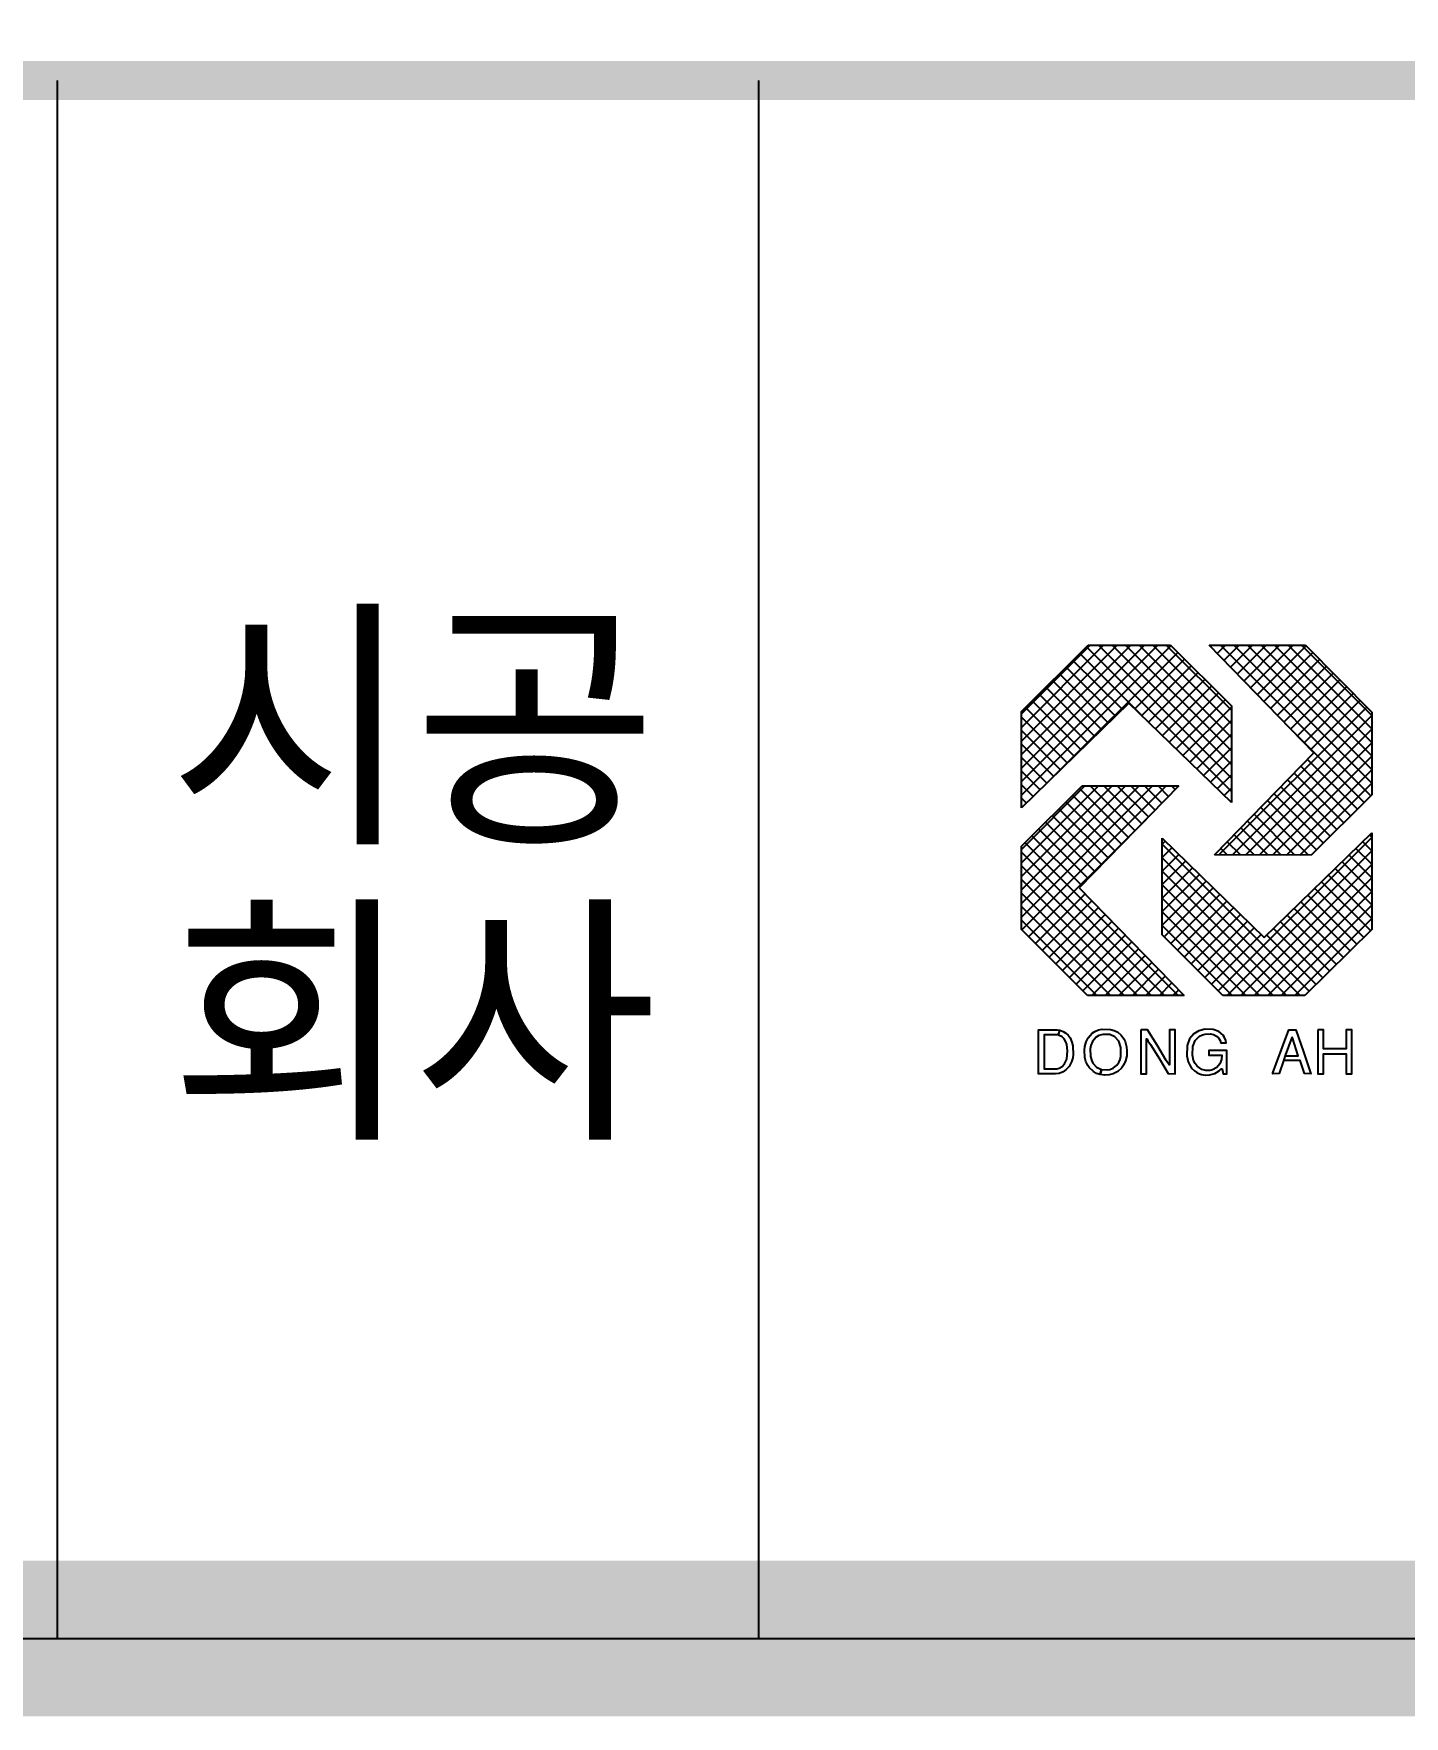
# Model space of a CAD drawing. Extents: x -109 to 1179, y -20 to 602.
# Drawn here: x 245.9 to 281.08, y 16 to 59.2 of the extents above; entities that cross this region are included whole.
import ezdxf
from ezdxf.enums import TextEntityAlignment as Align

# ---------------------------------------------------------------- set-up
doc = ezdxf.new("R2010")
doc.units = 0
doc.header["$LTSCALE"] = 500
doc.header["$MEASUREMENT"] = 0
doc.layers.get('0').update_dxf_attribs({"linetype": 'CONTINUOUS'})
for name, color, linetype in [('HATCH1', 253, 'CONTINUOUS'), ('T-LINE3', 2, 'CONTINUOUS'), ('T-TEMP1', 1, 'CONTINUOUS')]:
    doc.layers.add(name, color=color, linetype=linetype)
doc.styles.add('TITLE', font='Gngt_01.ttf')

# ---------------------------------------------------------------- blocks, each defined once
blk = doc.blocks.new('*X1')
at = {"color": 0}
for p, q in [((149.7, 457.3), (256.6, 564.2)), ((149.7, 467.9), (246, 564.2)), ((149.7, 478.5), (235.3, 564.2)), ((149.7, 489.1), (224.7, 564.2)), ((149.7, 499.7), (214.1, 564.2)), ((149.7, 510.3), (203.5, 564.2)), ((149.7, 446.7), (266.9, 563.9)), ((171.5, 457.9), (272.2, 558.6)), ((244.8, 508.3), (195.5, 557.6)), ((314.2, 449.5), (200.8, 562.9)), ((314.2, 460.1), (210.1, 564.2)), ((314.2, 470.7), (220.7, 564.2)), ((314.2, 481.3), (231.3, 564.2)), ((314.2, 491.9), (241.9, 564.2)), ((314.2, 502.5), (252.6, 564.2)), ((314.2, 513.2), (263.2, 564.2)), ((297.8, 563), (299, 564.2)), ((303.1, 557.6), (309.6, 564.2)), ((423.5, 446.2), (305.6, 564.2)), ((308.3, 552.2), (320.2, 564.2)), ((313.5, 546.9), (330.8, 564.2)), ((424.2, 456.1), (316.2, 564.2)), ((318.8, 541.5), (341.4, 564.2)), ((324, 536.1), (352, 564.2)), ((424.2, 466.7), (326.8, 564.2)), ((329.2, 530.8), (362.6, 564.2)), ((334.5, 525.4), (372.8, 563.7)), ((424.2, 477.4), (337.4, 564.2)), ((339.7, 520), (378.1, 558.4)), ((424.2, 488), (348, 564.2)), ((424.2, 498.6), (358.6, 564.2)), ((424.2, 509.2), (369.2, 564.2)), ((218, 503.2), (179.5, 541.8)), ((223.4, 508.5), (184.8, 547.1)), ((228.8, 513.7), (190.1, 552.3)), ((238.6, 514.3), (277.5, 553.3)), ((243.9, 509.1), (282.8, 548)), ((249.3, 503.9), (288.1, 542.7)), ((344.9, 514.6), (383.3, 553)), ((350.2, 509.3), (388.6, 547.7)), ((355.4, 503.9), (393.9, 542.4)), ((207.3, 492.7), (168.8, 531.2)), ((212.7, 498), (174.1, 536.5)), ((254.7, 498.7), (293.4, 537.4)), ((260.1, 493.4), (298.7, 532.1)), ((360.6, 498.5), (399.2, 537.1)), ((365.9, 493.1), (404.5, 531.7)), ((191.2, 477), (152.8, 515.4)), ((196.5, 482.3), (158.2, 520.7)), ((201.9, 487.5), (163.5, 525.9)), ((265.5, 488.2), (304, 526.8)), ((270.9, 483), (309.3, 521.4)), ((276.2, 477.8), (314.2, 515.7)), ((304.4, 399.9), (420.3, 515.7)), ((371.1, 487.8), (409.7, 526.4)), ((376.3, 482.4), (415, 521.1)), ((185.8, 471.8), (149.7, 507.9)), ((281.6, 472.5), (314.2, 505.1)), ((315, 399.8), (424.2, 509.1)), ((180.4, 466.6), (149.7, 497.3)), ((287, 467.3), (314.2, 494.5)), ((325.6, 399.8), (424.2, 498.5)), ((418.2, 441), (361.2, 497.9)), ((175.1, 461.3), (149.7, 486.7)), ((169.7, 456.1), (149.7, 476.1)), ((292.4, 462.1), (314.2, 483.9)), ((336.1, 399.8), (424.2, 487.8)), ((346.7, 399.8), (424.2, 477.2)), ((164.3, 450.9), (149.7, 465.5)), ((297.8, 456.9), (314.2, 473.3)), ((303.1, 451.6), (314.2, 462.7)), ((357.3, 399.7), (424.2, 466.6)), ((402.2, 425.1), (363.4, 464)), ((407.5, 430.4), (368.6, 469.3)), ((412.9, 435.7), (373.8, 474.7)), ((158.9, 445.6), (149.7, 454.9)), ((149.7, 393.6), (210.1, 454.1)), ((149.7, 404.2), (199.5, 454.1)), ((149.7, 351.2), (252.4, 454)), ((149.7, 361.8), (241.9, 454)), ((149.7, 372.4), (231.3, 454)), ((149.7, 383), (220.7, 454)), ((150.1, 341.1), (263, 453.9)), ((233.5, 413.5), (195.1, 451.9)), ((238.8, 418.8), (203.5, 454.1)), ((244, 424.2), (214.2, 454.1)), ((249.2, 429.6), (224.8, 454)), ((254.5, 435), (235.4, 454)), ((259.7, 440.3), (246.1, 454)), ((264.9, 445.7), (256.7, 454)), ((270.2, 451.1), (267.3, 453.9)), ((308.5, 446.4), (314.2, 452.1)), ((391.6, 414.5), (352.9, 453.2)), ((396.9, 419.8), (358.1, 458.6)), ((367.9, 399.7), (424.2, 456)), ((153.6, 440.4), (149.7, 444.3)), ((217.8, 397.3), (179.1, 436.1)), ((223.1, 402.7), (184.4, 441.4)), ((228.3, 408.1), (189.7, 446.7)), ((313.9, 441.2), (314.2, 441.4)), ((374.6, 399.7), (337.2, 437.1)), ((380.9, 403.9), (342.4, 442.5)), ((386.3, 409.2), (347.7, 447.8)), ((155.4, 335.8), (247.6, 427.9)), ((207.4, 386.6), (168.5, 425.5)), ((212.6, 392), (173.8, 430.8)), ((353.3, 399.7), (326.7, 426.3)), ((364, 399.7), (332, 431.7)), ((272.5, 289.6), (152.5, 409.6)), ((196.9, 375.8), (157.8, 414.9)), ((202.2, 381.2), (163.1, 420.2)), ((259.9, 408.4), (262.2, 410.7)), ((303.9, 293.3), (424.2, 413.6)), ((321.4, 399.8), (311, 410.2)), ((332.1, 399.8), (316.3, 415.6)), ((342.7, 399.8), (321.5, 421)), ((424.2, 403.1), (417.1, 410.2)), ((424.2, 413.7), (422.5, 415.5)), ((261.9, 289.6), (149.7, 401.9)), ((375.2, 293), (259.9, 408.3)), ((259.9, 397.8), (267.5, 405.4)), ((259.9, 387.2), (272.9, 400.2)), ((368, 289.6), (259.9, 397.7)), ((310.8, 399.9), (305.8, 404.8)), ((310.8, 289.6), (424.2, 403)), ((424.2, 381.9), (406.3, 399.8)), ((424.2, 392.5), (411.7, 405)), ((251.3, 289.6), (149.7, 391.2)), ((259.9, 376.6), (278.3, 395)), ((259.9, 366), (283.7, 389.7)), ((357.4, 289.6), (259.9, 387.1)), ((259.9, 355.4), (289.1, 384.5)), ((321.5, 289.6), (424.2, 392.4)), ((424.2, 350.1), (390.2, 384.1)), ((424.2, 360.7), (395.6, 389.3)), ((424.2, 371.3), (401, 394.5)), ((240.7, 289.6), (149.7, 380.6)), ((230.1, 289.6), (149.7, 370)), ((160.7, 330.5), (199.6, 369.3)), ((259.9, 344.8), (294.4, 379.3)), ((346.8, 289.6), (259.9, 376.5)), ((261.4, 335.7), (299.8, 374)), ((332.1, 289.6), (424.2, 381.8)), ((342.7, 289.6), (424.2, 371.2)), ((417.9, 335.2), (379.5, 373.6)), ((423.2, 340.5), (384.9, 378.8)), ((219.5, 289.6), (149.7, 359.4)), ((166.1, 325.1), (204.8, 363.9)), ((171.4, 319.8), (210.1, 358.6)), ((336.2, 289.6), (259.9, 365.9)), ((266.7, 330.4), (305.2, 368.8)), ((272, 325.1), (310.6, 363.6)), ((277.3, 319.8), (315.9, 358.4)), ((353.3, 289.6), (424.2, 360.6)), ((401.9, 319.4), (363.4, 357.9)), ((407.2, 324.7), (368.7, 363.1)), ((412.5, 329.9), (374.1, 368.4)), ((208.9, 289.6), (149.7, 348.8)), ((176.7, 314.5), (215.3, 353.2)), ((182, 309.2), (220.5, 347.8)), ((325.5, 289.6), (259.9, 355.2)), ((314.9, 289.6), (259.9, 344.6)), ((282.7, 314.5), (321.3, 353.1)), ((288, 309.2), (326.7, 347.9)), ((391.2, 308.8), (352.6, 347.4)), ((396.5, 314.1), (358, 352.6)), ((363.9, 289.6), (424.2, 350)), ((187.3, 303.9), (225.8, 342.4)), ((192.6, 298.6), (231, 337.1)), ((197.9, 293.3), (236.2, 331.7)), ((293.3, 303.9), (332.1, 342.7)), ((298.6, 298.6), (337.4, 337.4)), ((380.6, 298.3), (341.9, 336.9)), ((385.9, 303.5), (347.2, 342.2)), ((204.8, 289.6), (241.5, 326.3)), ((215.4, 289.6), (246.7, 321)), ((226, 289.6), (251.9, 315.6)), ((236.6, 289.6), (257.2, 310.2)), ((247.2, 289.6), (262.4, 304.8)), ((257.8, 289.6), (267.6, 299.5)), ((268.4, 289.6), (272.9, 294.1))]:
    blk.add_line(p, q, dxfattribs=at)

msp = doc.modelspace()

# ---------------------------------------------------------------- linework, layer by layer
at = {"layer": 'HATCH1', "color": 1, "linetype": 'BYBLOCK'}
msp.add_line((37.5, 18), (1148.5, 18), dxfattribs=at)
at = {"layer": 'T-LINE3'}
for p, q in [((246.5, 58), (246.5, 18)), ((264.5, 58), (264.5, 18)), ((271.25, 41.802), (272.965, 43.501)), ((272.965, 43.501), (275.081, 43.501)), ((275.081, 43.501), (276.639, 41.943)), ((278.757, 40.74), (276.066, 43.501)), ((276.066, 43.501), (278.545, 43.501)), ((278.545, 43.501), (280.244, 41.786)), ((274.012, 42.014), (271.25, 39.323)), ((276.639, 39.465), (274.012, 42.014)), ((276.639, 41.943), (276.639, 39.465)), ((271.25, 39.323), (271.25, 41.802)), ((280.244, 41.786), (280.244, 39.661)), ((276.208, 38.119), (278.757, 40.74)), ((271.25, 38.347), (272.808, 39.896)), ((275.287, 39.889), (272.737, 37.269)), ((272.808, 39.896), (275.287, 39.889)), ((280.244, 39.661), (278.686, 38.113)), ((274.862, 38.544), (277.482, 35.994)), ((274.862, 36.065), (274.862, 38.544)), ((277.482, 35.994), (280.244, 38.685)), ((280.244, 38.685), (280.244, 36.207)), ((271.25, 36.207), (271.25, 38.347)), ((278.686, 38.113), (276.208, 38.119)), ((272.737, 37.269), (275.428, 34.507)), ((272.95, 34.507), (271.25, 36.207)), ((276.42, 34.507), (274.862, 36.065)), ((280.244, 36.207), (278.529, 34.507)), ((275.428, 34.507), (272.95, 34.507)), ((278.529, 34.507), (276.42, 34.507))]:
    msp.add_line(p, q, dxfattribs=at)
at = {"layer": 'T-LINE3', "const_width": 1}
msp.add_lwpolyline([(37.5, 58), (1148.5, 58)], dxfattribs=at)
at = {"layer": 'T-LINE3'}
for points in [[(272.237, 33.619), (272.189, 33.496), (271.832, 33.501), (271.832, 32.627), (272.161, 32.627), (272.222, 32.642), (272.294, 32.683), (272.356, 32.75), (272.413, 32.874), (272.433, 33.089), (272.413, 33.254), (272.392, 33.316), (272.346, 33.398), (272.3, 33.444), (272.199, 33.494), (272.24, 33.618), (272.32, 33.588), (272.392, 33.542), (272.449, 33.49), (272.5, 33.418), (272.546, 33.31), (272.567, 33.218), (272.577, 32.987), (272.567, 32.91), (272.536, 32.802), (272.474, 32.689), (272.402, 32.606), (272.325, 32.55), (272.222, 32.509), (272.125, 32.498), (271.688, 32.498), (271.688, 33.629), (272.171, 33.629), (272.237, 33.619)], [(273.273, 32.478), (273.31, 32.606), (273.456, 32.596), (273.518, 32.606), (273.605, 32.642), (273.697, 32.719), (273.749, 32.791), (273.785, 32.868), (273.805, 32.951), (273.805, 33.172), (273.749, 33.336), (273.646, 33.449), (273.523, 33.506), (273.338, 33.511), (273.235, 33.48), (273.168, 33.439), (273.076, 33.326), (273.034, 33.228), (273.019, 33.136), (273.024, 32.94), (273.055, 32.833), (273.086, 32.771), (273.178, 32.668), (273.304, 32.608), (273.269, 32.479), (273.178, 32.509), (273.101, 32.555), (272.993, 32.658), (272.957, 32.709), (272.906, 32.817), (272.88, 32.915), (272.87, 33.105), (272.88, 33.203), (272.911, 33.316), (272.963, 33.418), (273.07, 33.542), (273.137, 33.588), (273.225, 33.624), (273.322, 33.645), (273.538, 33.639), (273.631, 33.614), (273.723, 33.567), (273.811, 33.49), (273.877, 33.398), (273.913, 33.326), (273.949, 33.192), (273.96, 33.089), (273.954, 32.961), (273.924, 32.827), (273.872, 32.719), (273.821, 32.647), (273.723, 32.555), (273.605, 32.493), (273.502, 32.468), (273.384, 32.462), (273.273, 32.478)], [(274.314, 33.629), (274.314, 32.498), (274.463, 32.498), (274.463, 33.398), (274.474, 33.398), (274.499, 33.357), (274.499, 33.341), (274.566, 33.249), (274.792, 32.879), (275.018, 32.504), (275.193, 32.498), (275.193, 33.629), (275.049, 33.629), (275.049, 32.73), (275.039, 32.73), (274.967, 32.843), (274.731, 33.233), (274.489, 33.629), (274.314, 33.629)], [(275.969, 33.645), (275.805, 33.603), (275.676, 33.526), (275.568, 33.398), (275.507, 33.223), (275.496, 32.956), (275.532, 32.802), (275.579, 32.704), (275.62, 32.647), (275.692, 32.57), (275.753, 32.534), (275.82, 32.493), (275.871, 32.478), (275.979, 32.462), (276.082, 32.468), (276.211, 32.504), (276.329, 32.57), (276.385, 32.622), (276.401, 32.622), (276.432, 32.493), (276.524, 32.493), (276.524, 33.1), (276.057, 33.1), (276.057, 32.976), (276.396, 32.976), (276.385, 32.863), (276.344, 32.75), (276.267, 32.663), (276.159, 32.601), (276.087, 32.586), (275.985, 32.586), (275.882, 32.612), (275.764, 32.694), (275.712, 32.761), (275.671, 32.843), (275.64, 32.976), (275.65, 33.197), (275.712, 33.357), (275.82, 33.465), (275.897, 33.501), (275.964, 33.516), (276.092, 33.521), (276.18, 33.506), (276.262, 33.465), (276.308, 33.424), (276.355, 33.352), (276.37, 33.29), (276.509, 33.29), (276.498, 33.357), (276.457, 33.444), (276.427, 33.49), (276.319, 33.583), (276.175, 33.639), (275.969, 33.645)], [(277.992, 32.838), (278.021, 32.956), (278.353, 32.956), (278.209, 33.418), (278.189, 33.434), (278.018, 32.965), (277.981, 32.831), (277.865, 32.504), (277.701, 32.498), (277.701, 32.524), (277.788, 32.755), (277.952, 33.192), (278.112, 33.629), (278.292, 33.624), (278.487, 33.059), (278.682, 32.498), (278.518, 32.504), (278.405, 32.838), (277.992, 32.838)], [(278.858, 33.629), (278.858, 32.498), (279.007, 32.498), (279.007, 33.012), (279.588, 33.012), (279.588, 32.498), (279.732, 32.498), (279.732, 33.629), (279.588, 33.629), (279.588, 33.141), (279.007, 33.141), (279.007, 33.629), (278.858, 33.629)]]:
    msp.add_lwpolyline(points, dxfattribs=at)
at = {"layer": 'T-TEMP1', "const_width": 4}
msp.add_lwpolyline([(37.5, 18), (37.5, 578), (1148.5, 578), (1148.5, 18)], close=True, dxfattribs=at)

# ---------------------------------------------------------------- block references
at = {"layer": 'T-LINE3', "xscale": 0.03276418941393876, "yscale": 0.03276418941393876, "zscale": 0.03276418941393876}
msp.add_blockref('*X1', (266.346, 25.017), dxfattribs=at)

# ---------------------------------------------------------------- texts
at = {"layer": 'T-LINE3', "style": 'TITLE'}
for s, p in [('시공', (255.639, 41.476)), ('회사', (255.639, 33.892))]:
    msp.add_text(s, height=5, dxfattribs=at).set_placement(p, align=Align.MIDDLE)

doc.saveas('drawing.dxf')
